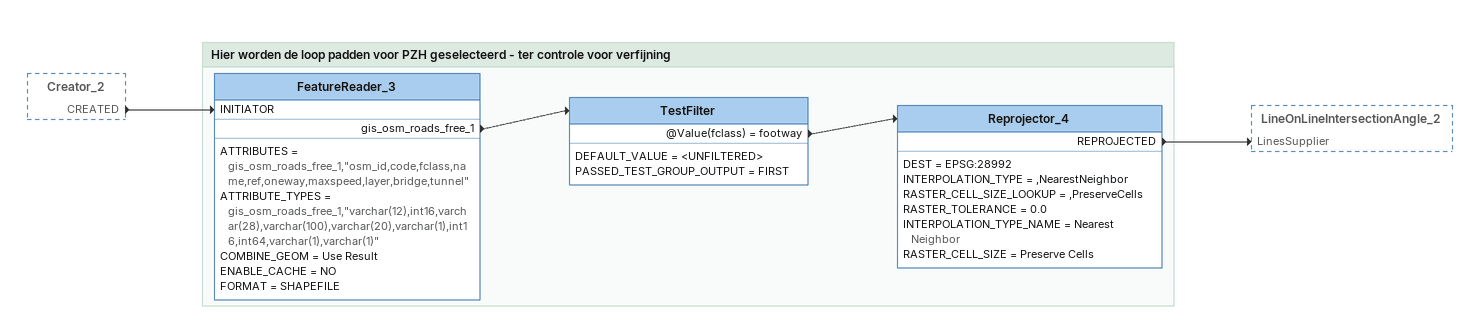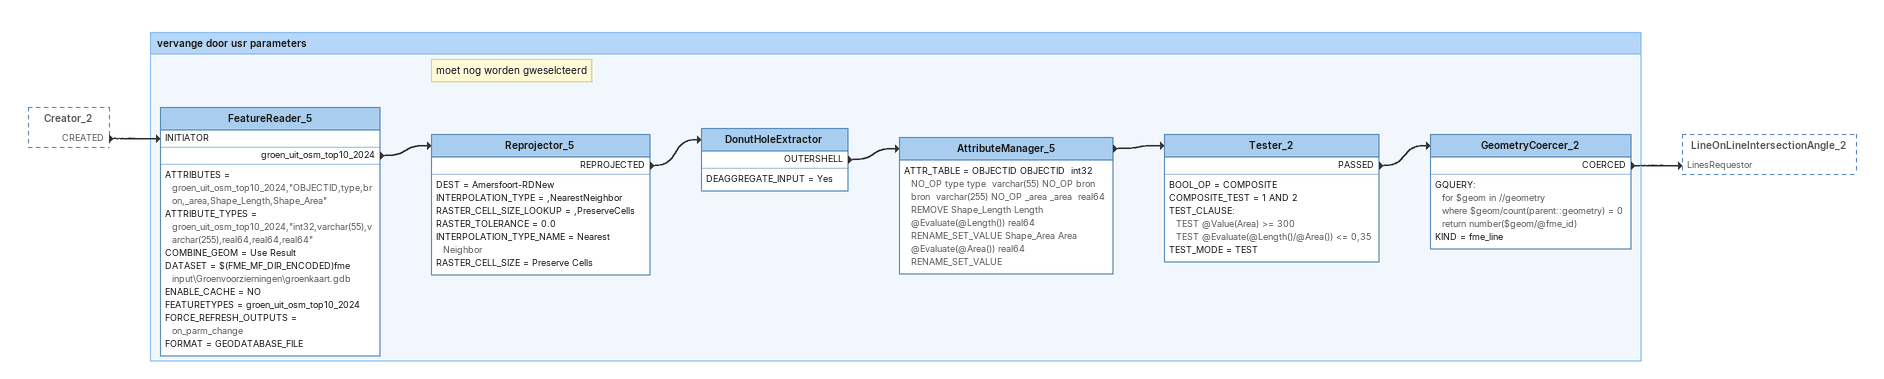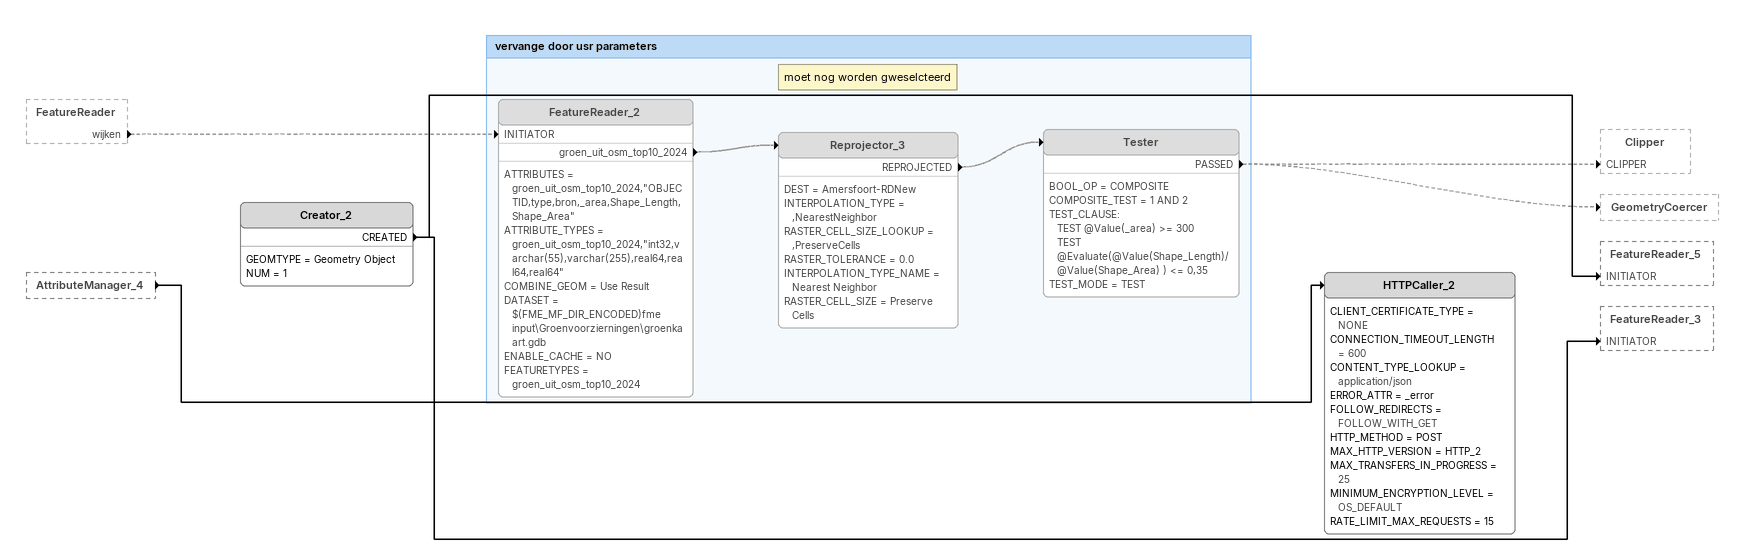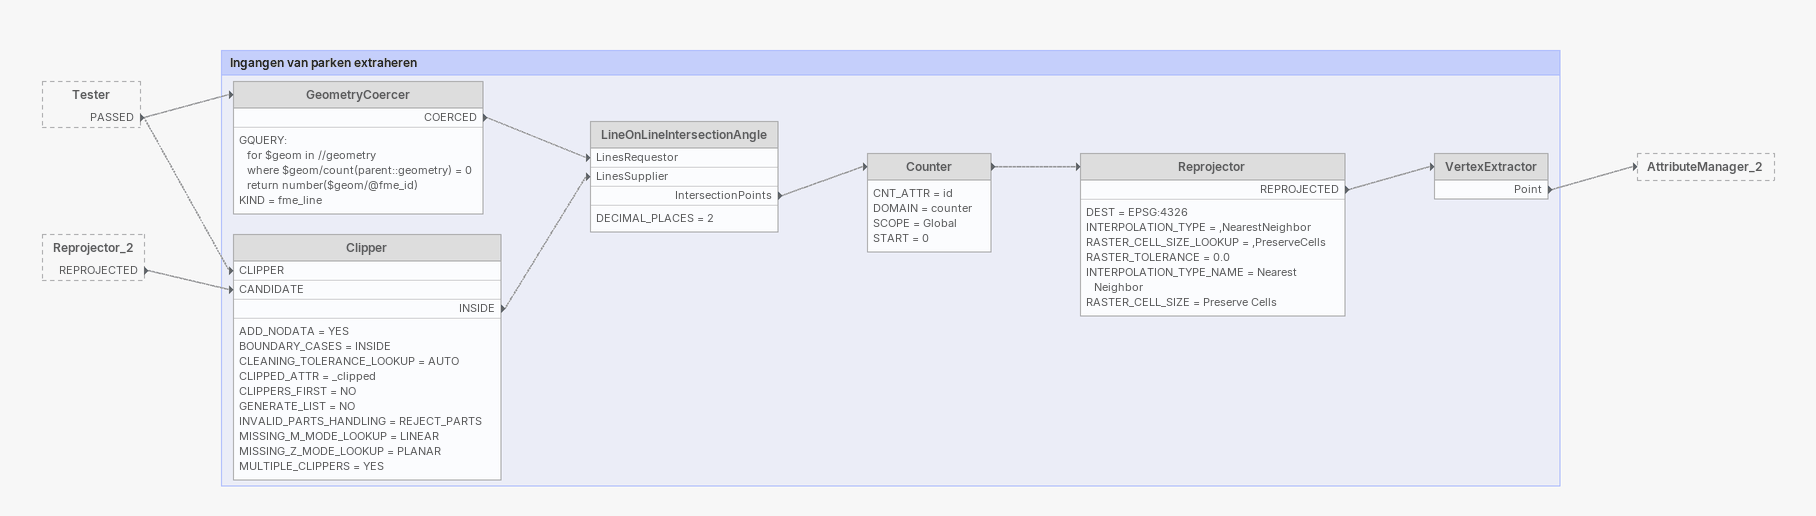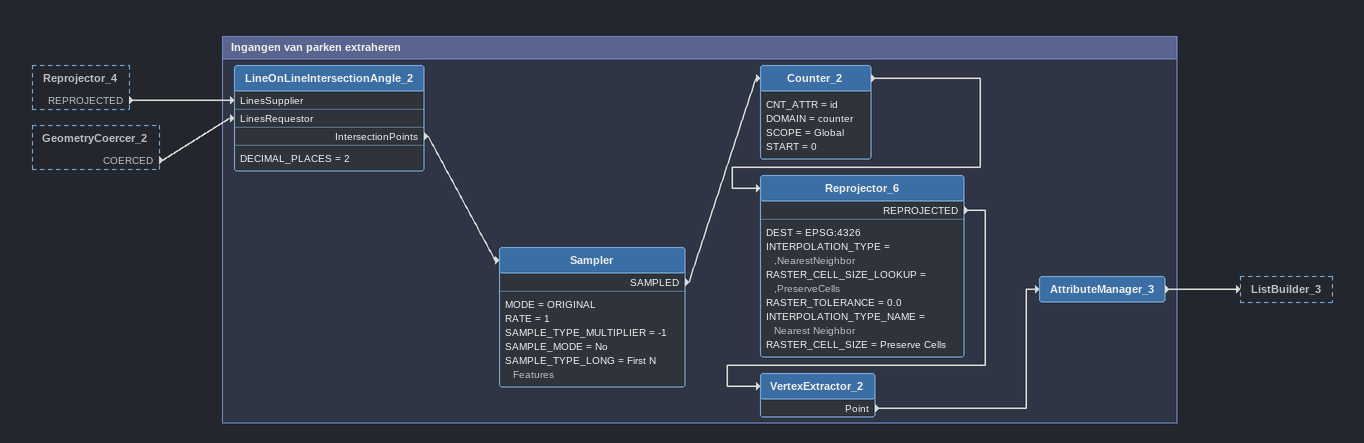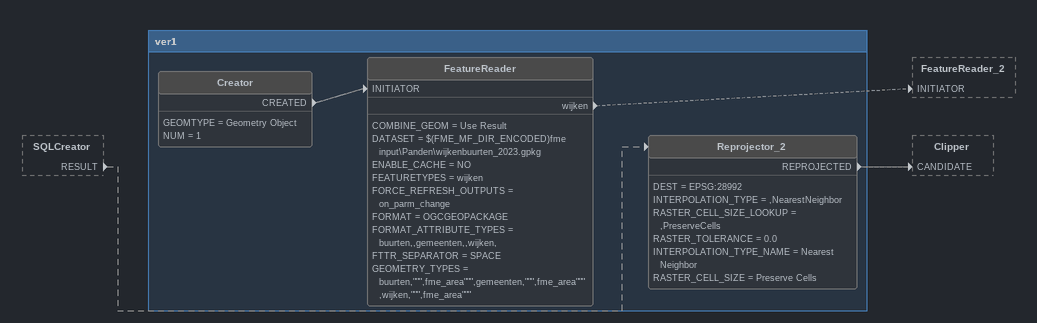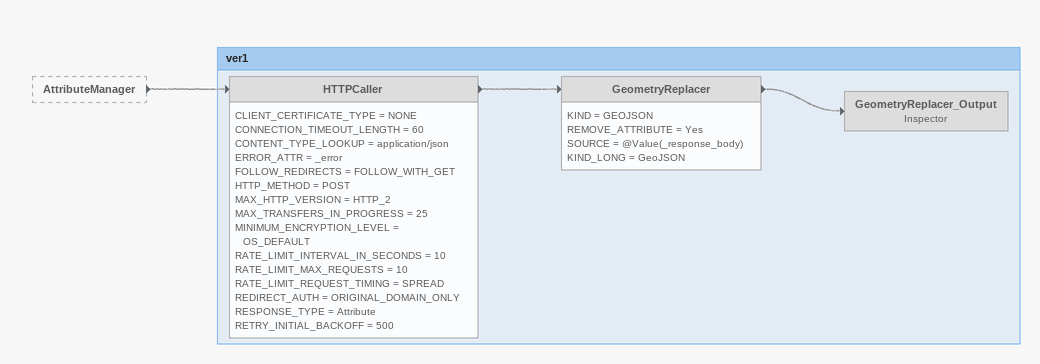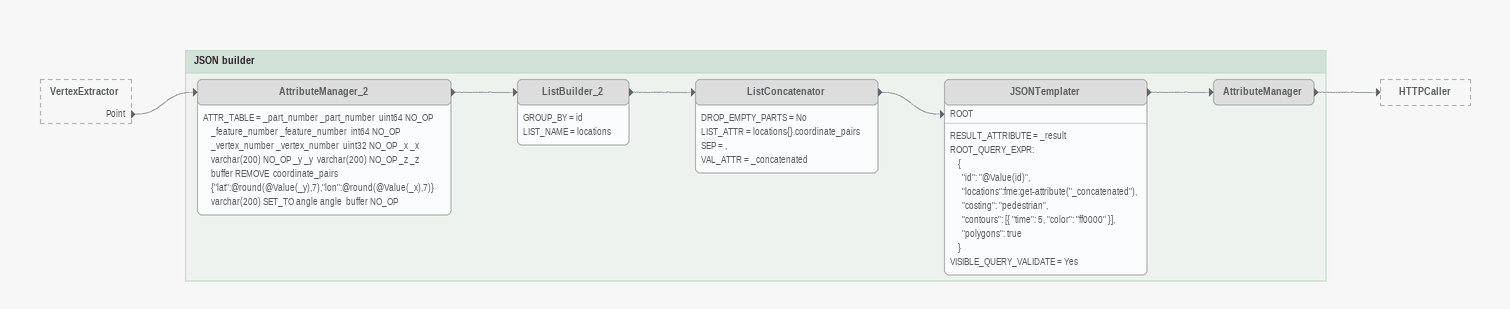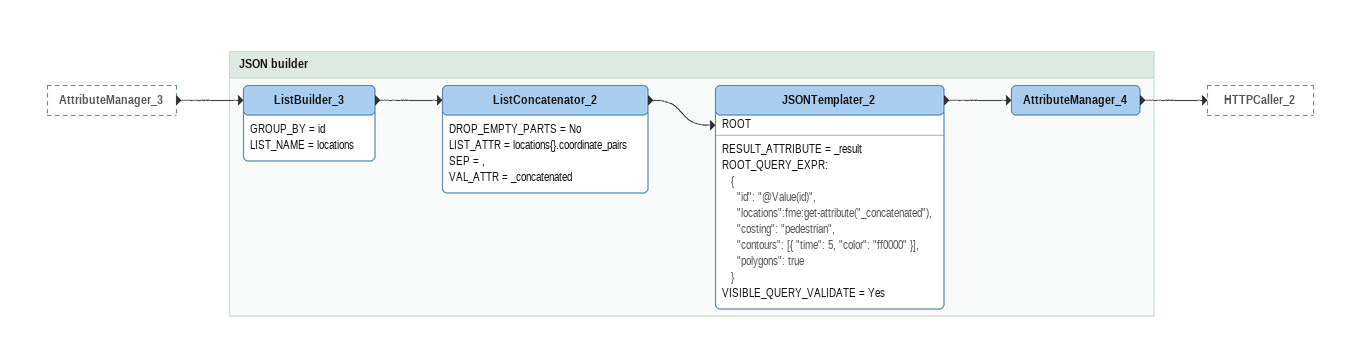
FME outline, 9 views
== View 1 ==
Creator_2 [outside]
    CREATED -> FeatureReader_3 [INITIATOR]

Bookmark: Hier worden de loop padden voor PZH geselecteerd - ter controle voor verfijning
FeatureReader_3
    ATTRIBUTES = gis_osm_roads_free_1,"osm_id,code,fclass,name,ref,oneway,maxspeed,layer,bridge,tunnel"
    ATTRIBUTE_TYPES = gis_osm_roads_free_1,"varchar(12),int16,varchar(28),varchar(100),varchar(20),varchar(1),int16,int64,varchar(1),varchar(1)"
    COMBINE_GEOM = Use Result
    ENABLE_CACHE = NO
    FORMAT = SHAPEFILE
    gis_osm_roads_free_1 -> TestFilter
TestFilter
    DEFAULT_VALUE = <UNFILTERED>
    PASSED_TEST_GROUP_OUTPUT = FIRST
    @Value(fclass) = footway -> Reprojector_4
Reprojector_4
    DEST = EPSG:28992
    INTERPOLATION_TYPE = ,NearestNeighbor
    RASTER_CELL_SIZE_LOOKUP = ,PreserveCells
    RASTER_TOLERANCE = 0.0
    INTERPOLATION_TYPE_NAME = Nearest Neighbor
    RASTER_CELL_SIZE = Preserve Cells
    REPROJECTED -> LineOnLineIntersectionAngle_2 [LinesSupplier]

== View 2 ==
Creator_2 [outside]
    CREATED -> FeatureReader_5 [INITIATOR]

Bookmark: vervange door usr parameters
FeatureReader_5
    ATTRIBUTES = groen_uit_osm_top10_2024,"OBJECTID,type,bron,_area,Shape_Length,Shape_Area"
    ATTRIBUTE_TYPES = groen_uit_osm_top10_2024,"int32,varchar(55),varchar(255),real64,real64,real64"
    COMBINE_GEOM = Use Result
    DATASET = $(FME_MF_DIR_ENCODED)fme input\Groenvoorzierningen\groenkaart.gdb
    ENABLE_CACHE = NO
    FEATURETYPES = groen_uit_osm_top10_2024
    FORCE_REFRESH_OUTPUTS = on_parm_change
    FORMAT = GEODATABASE_FILE
    groen_uit_osm_top10_2024 -> Reprojector_5
Reprojector_5
    DEST = Amersfoort-RDNew
    INTERPOLATION_TYPE = ,NearestNeighbor
    RASTER_CELL_SIZE_LOOKUP = ,PreserveCells
    RASTER_TOLERANCE = 0.0
    INTERPOLATION_TYPE_NAME = Nearest Neighbor
    RASTER_CELL_SIZE = Preserve Cells
    REPROJECTED -> DonutHoleExtractor
Note: moet nog worden gweselcteerd
DonutHoleExtractor
    DEAGGREGATE_INPUT = Yes
    OUTERSHELL -> AttributeManager_5
AttributeManager_5
    ATTR_TABLE = OBJECTID OBJECTID  int32 NO_OP type type  varchar(55) NO_OP bron bron  varchar(255) NO_OP _area _area  real64 REMOVE Shape_Length Length @Evaluate(@Length()) real64 RENAME_SET_VALUE Shape_Area Area @Evaluate(@Area()) real64 RENAME_SET_VALUE
    -> Tester_2
Tester_2
    BOOL_OP = COMPOSITE
    COMPOSITE_TEST = 1 AND 2
    TEST_CLAUSE:
      TEST @Value(Area) >= 300
      TEST @Evaluate(@Length()/@Area()) <= 0,35
    TEST_MODE = TEST
    PASSED -> GeometryCoercer_2
GeometryCoercer_2
    GQUERY:
      for $geom in //geometry
      where $geom/count(parent::geometry) = 0
      return number($geom/@fme_id)
    KIND = fme_line
    COERCED -> LineOnLineIntersectionAngle_2 [LinesRequestor]

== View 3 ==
FeatureReader [outside]
    wijken -> FeatureReader_2 [INITIATOR] [off]
AttributeManager_4 [outside]
    -> HTTPCaller_2
Creator_2
    GEOMTYPE = Geometry Object
    NUM = 1
    CREATED -> FeatureReader_5 [INITIATOR]
    CREATED -> FeatureReader_3 [INITIATOR]
HTTPCaller_2
    CLIENT_CERTIFICATE_TYPE = NONE
    CONNECTION_TIMEOUT_LENGTH = 600
    CONTENT_TYPE_LOOKUP = application/json
    ERROR_ATTR = _error
    FOLLOW_REDIRECTS = FOLLOW_WITH_GET
    HTTP_METHOD = POST
    MAX_HTTP_VERSION = HTTP_2
    MAX_TRANSFERS_IN_PROGRESS = 25
    MINIMUM_ENCRYPTION_LEVEL = OS_DEFAULT
    RATE_LIMIT_MAX_REQUESTS = 15

Bookmark: vervange door usr parameters
FeatureReader_2 [off]
    ATTRIBUTES = groen_uit_osm_top10_2024,"OBJECTID,type,bron,_area,Shape_Length,Shape_Area"
    ATTRIBUTE_TYPES = groen_uit_osm_top10_2024,"int32,varchar(55),varchar(255),real64,real64,real64"
    COMBINE_GEOM = Use Result
    DATASET = $(FME_MF_DIR_ENCODED)fme input\Groenvoorzierningen\groenkaart.gdb
    ENABLE_CACHE = NO
    FEATURETYPES = groen_uit_osm_top10_2024
    groen_uit_osm_top10_2024 -> Reprojector_3 [off]
Note: moet nog worden gweselcteerd
Reprojector_3 [off]
    DEST = Amersfoort-RDNew
    INTERPOLATION_TYPE = ,NearestNeighbor
    RASTER_CELL_SIZE_LOOKUP = ,PreserveCells
    RASTER_TOLERANCE = 0.0
    INTERPOLATION_TYPE_NAME = Nearest Neighbor
    RASTER_CELL_SIZE = Preserve Cells
    REPROJECTED -> Tester [off]
Tester [off]
    BOOL_OP = COMPOSITE
    COMPOSITE_TEST = 1 AND 2
    TEST_CLAUSE:
      TEST @Value(_area) >= 300
      TEST @Evaluate(@Value(Shape_Length)/@Value(Shape_Area) ) <= 0,35
    TEST_MODE = TEST
    PASSED -> Clipper [CLIPPER] [off]
    PASSED -> GeometryCoercer [off]

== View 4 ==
Tester [outside]
    PASSED -> Clipper [CLIPPER] [off]
    PASSED -> GeometryCoercer [off]
Reprojector_2 [outside]
    REPROJECTED -> Clipper [CANDIDATE] [off]

Bookmark: Ingangen van parken extraheren
GeometryCoercer [off]
    GQUERY:
      for $geom in //geometry
      where $geom/count(parent::geometry) = 0
      return number($geom/@fme_id)
    KIND = fme_line
    COERCED -> LineOnLineIntersectionAngle [LinesRequestor] [off]
Clipper [off]
    ADD_NODATA = YES
    BOUNDARY_CASES = INSIDE
    CLEANING_TOLERANCE_LOOKUP = AUTO
    CLIPPED_ATTR = _clipped
    CLIPPERS_FIRST = NO
    GENERATE_LIST = NO
    INVALID_PARTS_HANDLING = REJECT_PARTS
    MISSING_M_MODE_LOOKUP = LINEAR
    MISSING_Z_MODE_LOOKUP = PLANAR
    MULTIPLE_CLIPPERS = YES
    INSIDE -> LineOnLineIntersectionAngle [LinesSupplier] [off]
LineOnLineIntersectionAngle [off]
    DECIMAL_PLACES = 2
    IntersectionPoints -> Counter [off]
Counter [off]
    CNT_ATTR = id
    DOMAIN = counter
    SCOPE = Global
    START = 0
    -> Reprojector [off]
Reprojector [off]
    DEST = EPSG:4326
    INTERPOLATION_TYPE = ,NearestNeighbor
    RASTER_CELL_SIZE_LOOKUP = ,PreserveCells
    RASTER_TOLERANCE = 0.0
    INTERPOLATION_TYPE_NAME = Nearest Neighbor
    RASTER_CELL_SIZE = Preserve Cells
    REPROJECTED -> VertexExtractor [off]
VertexExtractor [off]
    Point -> AttributeManager_2 [off]

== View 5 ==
Reprojector_4 [outside]
    REPROJECTED -> LineOnLineIntersectionAngle_2 [LinesSupplier]
GeometryCoercer_2 [outside]
    COERCED -> LineOnLineIntersectionAngle_2 [LinesRequestor]

Bookmark: Ingangen van parken extraheren
LineOnLineIntersectionAngle_2
    DECIMAL_PLACES = 2
    IntersectionPoints -> Sampler
Sampler
    MODE = ORIGINAL
    RATE = 1
    SAMPLE_TYPE_MULTIPLIER = -1
    SAMPLE_MODE = No
    SAMPLE_TYPE_LONG = First N Features
    SAMPLED -> Counter_2
Counter_2
    CNT_ATTR = id
    DOMAIN = counter
    SCOPE = Global
    START = 0
    -> Reprojector_6
Reprojector_6
    DEST = EPSG:4326
    INTERPOLATION_TYPE = ,NearestNeighbor
    RASTER_CELL_SIZE_LOOKUP = ,PreserveCells
    RASTER_TOLERANCE = 0.0
    INTERPOLATION_TYPE_NAME = Nearest Neighbor
    RASTER_CELL_SIZE = Preserve Cells
    REPROJECTED -> VertexExtractor_2
VertexExtractor_2
    Point -> AttributeManager_3
AttributeManager_3
    -> ListBuilder_3

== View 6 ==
SQLCreator [outside]
    RESULT -> Reprojector_2 [off]

Bookmark: ver1
Creator [off]
    GEOMTYPE = Geometry Object
    NUM = 1
    CREATED -> FeatureReader [INITIATOR] [off]
FeatureReader [off]
    COMBINE_GEOM = Use Result
    DATASET = $(FME_MF_DIR_ENCODED)fme input\Panden\wijkenbuurten_2023.gpkg
    ENABLE_CACHE = NO
    FEATURETYPES = wijken
    FORCE_REFRESH_OUTPUTS = on_parm_change
    FORMAT = OGCGEOPACKAGE
    FORMAT_ATTRIBUTE_TYPES = buurten,,gemeenten,,wijken,
    FTTR_SEPARATOR = SPACE
    GEOMETRY_TYPES = buurten,""",fme_area""",gemeenten,""",fme_area""",wijken,""",fme_area"""
    wijken -> FeatureReader_2 [INITIATOR] [off]
Reprojector_2 [off]
    DEST = EPSG:28992
    INTERPOLATION_TYPE = ,NearestNeighbor
    RASTER_CELL_SIZE_LOOKUP = ,PreserveCells
    RASTER_TOLERANCE = 0.0
    INTERPOLATION_TYPE_NAME = Nearest Neighbor
    RASTER_CELL_SIZE = Preserve Cells
    REPROJECTED -> Clipper [CANDIDATE] [off]

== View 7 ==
AttributeManager [outside]
    -> HTTPCaller [off]

Bookmark: ver1
HTTPCaller [off]
    CLIENT_CERTIFICATE_TYPE = NONE
    CONNECTION_TIMEOUT_LENGTH = 60
    CONTENT_TYPE_LOOKUP = application/json
    ERROR_ATTR = _error
    FOLLOW_REDIRECTS = FOLLOW_WITH_GET
    HTTP_METHOD = POST
    MAX_HTTP_VERSION = HTTP_2
    MAX_TRANSFERS_IN_PROGRESS = 25
    MINIMUM_ENCRYPTION_LEVEL = OS_DEFAULT
    RATE_LIMIT_INTERVAL_IN_SECONDS = 10
    RATE_LIMIT_MAX_REQUESTS = 10
    RATE_LIMIT_REQUEST_TIMING = SPREAD
    REDIRECT_AUTH = ORIGINAL_DOMAIN_ONLY
    RESPONSE_TYPE = Attribute
    RETRY_INITIAL_BACKOFF = 500
    -> GeometryReplacer [off]
GeometryReplacer [off]
    KIND = GEOJSON
    REMOVE_ATTRIBUTE = Yes
    SOURCE = @Value(_response_body)
    KIND_LONG = GeoJSON
    -> GeometryReplacer_Output [off]
GeometryReplacer_Output: Inspector [off]

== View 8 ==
VertexExtractor [outside]
    Point -> AttributeManager_2 [off]

Bookmark: JSON builder
AttributeManager_2 [off]
    ATTR_TABLE = _part_number _part_number  uint64 NO_OP _feature_number _feature_number  int64 NO_OP _vertex_number _vertex_number  uint32 NO_OP _x _x  varchar(200) NO_OP _y _y  varchar(200) NO_OP _z _z  buffer REMOVE  coordinate_pairs {"lat":@round(@Value(_y),7),"lon":@round(@Value(_x),7)} varchar(200) SET_TO angle angle  buffer NO_OP
    -> ListBuilder_2 [off]
ListBuilder_2 [off]
    GROUP_BY = id
    LIST_NAME = locations
    -> ListConcatenator [off]
ListConcatenator [off]
    DROP_EMPTY_PARTS = No
    LIST_ATTR = locations{}.coordinate_pairs
    SEP = ,
    VAL_ATTR = _concatenated
    -> JSONTemplater [ROOT] [off]
JSONTemplater [off]
    RESULT_ATTRIBUTE = _result
    ROOT_QUERY_EXPR:
      {
        "id": "@Value(id)",
        "locations":fme:get-attribute("_concatenated"),
        "costing": "pedestrian",
        "contours": [{ "time": 5, "color": "ff0000" }],
        "polygons": true
      }
    VISIBLE_QUERY_VALIDATE = Yes
    -> AttributeManager [off]
AttributeManager [off]
    -> HTTPCaller [off]

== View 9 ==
AttributeManager_3 [outside]
    -> ListBuilder_3

Bookmark: JSON builder
ListBuilder_3
    GROUP_BY = id
    LIST_NAME = locations
    -> ListConcatenator_2
ListConcatenator_2
    DROP_EMPTY_PARTS = No
    LIST_ATTR = locations{}.coordinate_pairs
    SEP = ,
    VAL_ATTR = _concatenated
    -> JSONTemplater_2 [ROOT]
JSONTemplater_2
    RESULT_ATTRIBUTE = _result
    ROOT_QUERY_EXPR:
      {
        "id": "@Value(id)",
        "locations":fme:get-attribute("_concatenated"),
        "costing": "pedestrian",
        "contours": [{ "time": 5, "color": "ff0000" }],
        "polygons": true
      }
    VISIBLE_QUERY_VALIDATE = Yes
    -> AttributeManager_4
AttributeManager_4
    -> HTTPCaller_2
